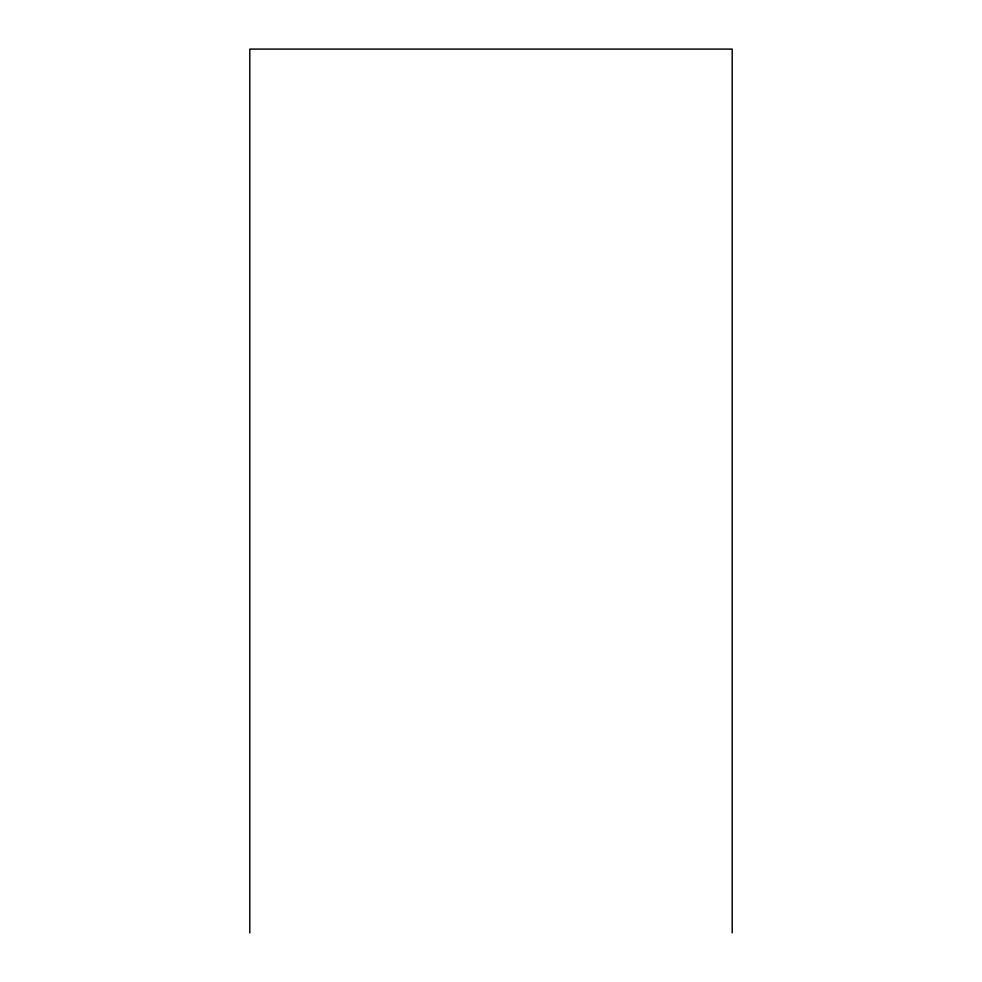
<?xml version="1.0" encoding="UTF-8"?>
<svg xmlns="http://www.w3.org/2000/svg" width="982" height="982" viewBox="0 0 982 982"><rect width="100%" height="100%" fill="white"/><g stroke="black" fill="none" stroke-linecap="round" stroke-linejoin="round"><path stroke-width="1.47" d="M732.204 932.9L732.204 49.1L249.796 49.1L249.796 932.9"/></g></svg>
